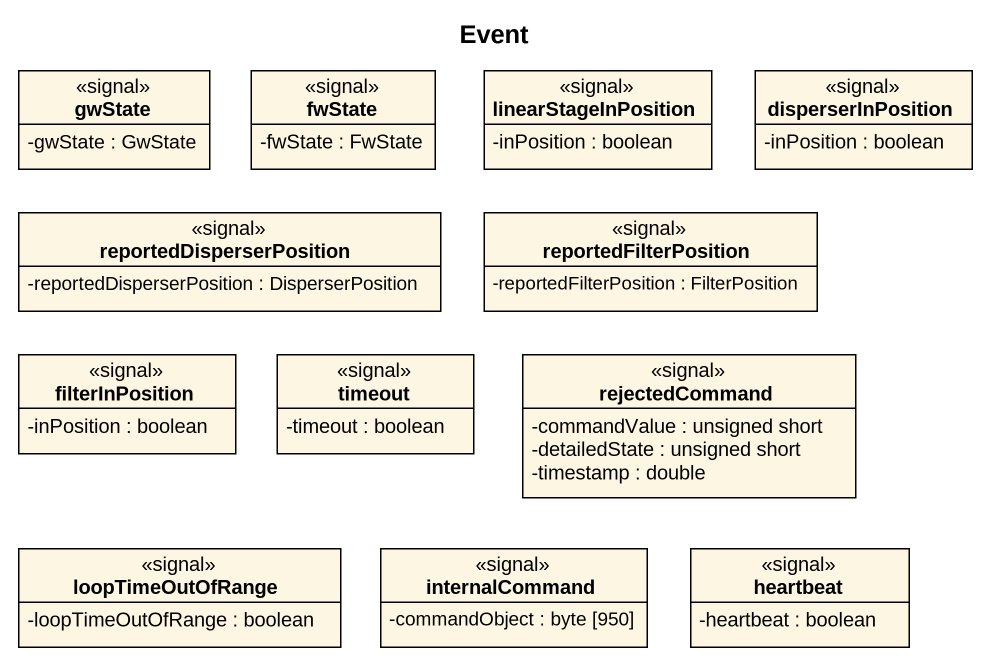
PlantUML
@startuml
title Event
hide circle
hide empty members
skinparam classAttributeIconSize 0
class gwState <<signal>> {
  -gwState : GwState
}
class fwState <<signal>> {
  -fwState : FwState
}
class linearStageInPosition <<signal>> {
  -inPosition : boolean
}
class disperserInPosition <<signal>> {
  -inPosition : boolean
}
class reportedDisperserPosition <<signal>> {
  -reportedDisperserPosition : DisperserPosition
}
class reportedFilterPosition <<signal>> {
  -reportedFilterPosition : FilterPosition
}
class filterInPosition <<signal>> {
  -inPosition : boolean
}
class timeout <<signal>> {
  -timeout : boolean
}
class rejectedCommand <<signal>> {
  -commandValue : unsigned short
  -detailedState : unsigned short
  -timestamp : double
}
class loopTimeOutOfRange <<signal>> {
  -loopTimeOutOfRange : boolean
}
class internalCommand <<signal>> {
  -commandObject : byte [950]
}
class heartbeat <<signal>> {
  -heartbeat : boolean
}
@enduml
